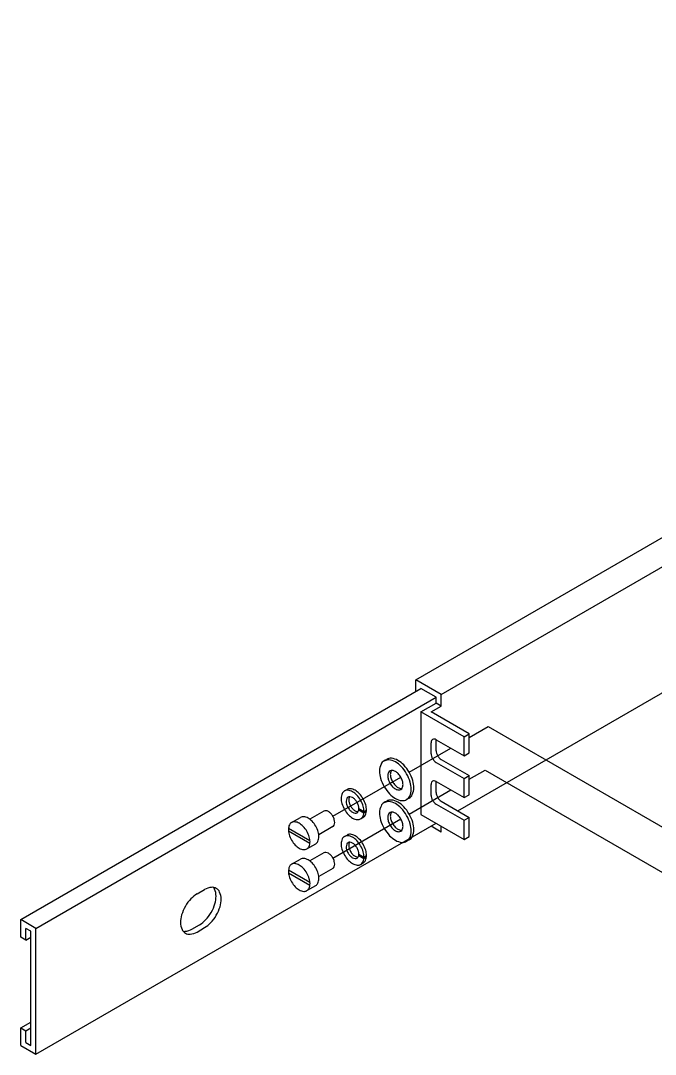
# Model space of a CAD drawing. Extents: x 176 to 779, y 118 to 489.
# Drawn here: x 175.8 to 392.4, y 124.6 to 477.5 of the extents above; entities that cross this region are included whole.
import ezdxf

# ---------------------------------------------------------------- set-up
doc = ezdxf.new("R2010")
doc.units = 0
doc.linetypes.add('CENT', pattern=[0])
doc.layers.add('LINIER', color=5, linetype='CENT')
doc.layers.add('RACK', color=7, linetype='CONTINUOUS')

msp = doc.modelspace()

# ---------------------------------------------------------------- linework, layer by layer
at = {"layer": 'LINIER', "color": 0}
for points in [[(328.89, 232.77), (335.42, 236.54)], [(335.42, 236.54), (412.57, 192)], [(308.4, 220.93), (322.61, 229.14)], [(282.37, 205.91), (305.54, 219.29)], [(328.89, 218.52), (334.32, 221.65)], [(334.32, 221.65), (412.57, 176.48)], [(308.4, 206.68), (322.61, 214.89)], [(282.37, 191.66), (305.54, 205.04)]]:
    msp.add_lwpolyline(points, dxfattribs=at)
at = {"layer": 'RACK', "color": 0}
for p, q in [((319.36, 247.52), (310.7, 252.52)), ((310.7, 248.52), (310.7, 252.52)), ((317.63, 246.52), (312.43, 249.52)), ((319.36, 243.52), (319.36, 247.52)), ((317.63, 244.52), (317.63, 246.52)), ((319.36, 243.52), (317.63, 244.52)), ((327.16, 233.02), (312.43, 241.52)), ((312.43, 241.52), (312.43, 206.52)), ((328.89, 234.02), (315.9, 241.52)), ((327.16, 226.52), (327.16, 233.02)), ((328.89, 227.52), (328.89, 234.02)), ((315.9, 227.27), (315.9, 231.02)), ((317.63, 232.02), (327.16, 226.52)), ((317.63, 228.27), (317.63, 232.02)), ((317.63, 224.27), (327.16, 218.77)), ((319.36, 225.27), (328.89, 219.77)), ((328.89, 213.27), (328.89, 219.77)), ((315.9, 213.02), (315.9, 216.77)), ((317.63, 217.77), (327.16, 212.27)), ((317.63, 214.02), (317.63, 217.77)), ((327.16, 212.27), (327.16, 218.77)), ((317.63, 210.02), (327.16, 204.52)), ((319.36, 211.02), (328.89, 205.52)), ((312.43, 206.52), (327.16, 198.02)), ((312.43, 206.52), (327.16, 198.02)), ((328.89, 199.02), (328.89, 205.52)), ((267.23, 201.88), (274.54, 197.66)), ((319.36, 200.52), (315.9, 202.52)), ((319.36, 200.52), (319.36, 202.52)), ((327.16, 198.02), (327.16, 204.52)), ((267.22, 200.88), (274.53, 196.67)), ((267.23, 187.63), (274.54, 183.41)), ((267.22, 186.63), (274.53, 182.42)), ((181.01, 167.64), (175.81, 170.64)), ((175.81, 164.64), (175.81, 170.64)), ((177.54, 163.64), (177.54, 167.64)), ((179.27, 166.64), (177.54, 167.64)), ((179.27, 127.64), (179.27, 166.64)), ((181.01, 124.64), (181.01, 167.64)), ((177.54, 163.64), (175.81, 164.64)), ((175.81, 127.64), (175.81, 133.64)), ((175.81, 133.64), (177.54, 132.64)), ((177.54, 128.64), (177.54, 132.64)), ((175.81, 127.64), (181.01, 124.64)), ((177.54, 128.64), (179.27, 127.64))]:
    msp.add_line(p, q, dxfattribs=at)
for points in [[(310.7, 252.52), (700.41, 477.52)], [(319.36, 247.52), (709.07, 472.52)], [(324.99, 207.77), (709.07, 429.52)], [(175.81, 170.64), (312.43, 249.52)], [(181.01, 167.64), (317.63, 246.52)], [(312.43, 241.52), (317.63, 244.52)], [(315.9, 241.52), (319.36, 243.52)], [(327.16, 233.02), (327.16, 233.02), (328.89, 234.02)], [(327.16, 226.52), (328.89, 227.52)], [(299.88, 224.85), (300.84, 225.18)], [(327.16, 218.77), (327.16, 218.77), (328.89, 219.77)], [(286.32, 214.56), (287.19, 215.06)], [(307.53, 211.6), (308.3, 212.27)], [(327.16, 212.27), (328.89, 213.27)], [(291.25, 208.53), (292.98, 207.53)], [(299.88, 210.6), (300.84, 210.93)], [(268.27, 203.78), (271.31, 205.53)], [(279.31, 207.67), (274.49, 204.89)], [(291.2, 208.06), (292.95, 207.05)], [(291.84, 205.01), (292.7, 205.51)], [(292.95, 207.05), (293.81, 207.55)], [(292.98, 207.53), (293.84, 208.03)], [(327.16, 204.52), (327.16, 204.52), (328.89, 205.52)], [(181.01, 124.64), (317.63, 203.52)], [(282.37, 202.37), (277.55, 199.59)], [(286.32, 199.01), (287.19, 199.51)], [(307.53, 197.35), (308.3, 198.02)], [(327.16, 198.02), (328.89, 199.02)], [(273.48, 194.76), (276.51, 196.51)], [(268.27, 189.53), (271.31, 191.28)], [(279.31, 193.42), (274.49, 190.64)], [(291.2, 192.52), (292.95, 191.5)], [(291.25, 192.99), (292.98, 191.99)], [(292.95, 191.5), (293.81, 192)], [(292.98, 191.99), (293.84, 192.49)], [(282.37, 188.12), (277.55, 185.34)], [(291.84, 189.46), (292.7, 189.96)], [(236, 179.38), (238.6, 180.89)], [(273.48, 180.51), (276.51, 182.26)], [(234.27, 167.39), (236.87, 168.89)], [(236, 166.39), (238.6, 167.89)], [(177.54, 163.64), (179.27, 164.64)], [(175.81, 133.64), (179.27, 135.64)], [(177.54, 132.64), (179.27, 133.64)]]:
    msp.add_lwpolyline(points, dxfattribs=at)
for points in [[(317.63, 232.02, 0.106617), (316.91, 232.25, 0.156851), (316.41, 232.14, 0.156851), (316.06, 231.75, 0.106617), (315.9, 231.02, 0.072341)], [(315.9, 227.27, 0.072341), (316.01, 226.47, 0.058752), (316.41, 225.56, 0.058752)], [(317.63, 228.27, 0.072341), (317.75, 227.47, 0.058752), (318.14, 226.56, 0.058752)], [(318.14, 226.56, 0.058752), (318.73, 225.76, 0.072341), (319.36, 225.27, 0.106617)], [(308.4, 212.1, 0.156851), (309.48, 213.3, 0.106617), (309.98, 215.6, 0.072341), (309.62, 218.09, 0.058752), (308.4, 220.93, 0.058752), (306.55, 223.41, 0.072341), (304.57, 224.97, 0.106617), (302.33, 225.7, 0.156851), (300.74, 225.35, 0.156851)], [(316.41, 225.56, 0.058752), (317, 224.76, 0.072341), (317.63, 224.27, 0.106617)], [(302.35, 221.57, 0.054582), (302.21, 221.33, 0.106617), (301.97, 220.22, 0.072341), (302.14, 219.03, 0.058752), (302.73, 217.66, 0.058752)], [(292.7, 205.51, 0.156851), (293.49, 206.38, 0.106617), (293.84, 208.03, 0.072341), (293.58, 209.83, 0.058752), (292.7, 211.87, 0.058752), (291.37, 213.66, 0.072341), (289.95, 214.78, 0.106617), (288.33, 215.3, 0.156851), (287.19, 215.06, 0.156851)], [(302.73, 217.66, 0.058752), (303.62, 216.47, 0.072341), (304.57, 215.72, 0.106617), (305.64, 215.38, 0.054582), (305.92, 215.38, 0.156851)], [(317.63, 217.77, 0.106617), (316.91, 218, 0.156851), (316.41, 217.89, 0.156851), (316.06, 217.5, 0.106617), (315.9, 216.77, 0.072341)], [(288.05, 212.58, 0.032716), (287.98, 212.45, 0.106617), (287.78, 211.53, 0.072341), (287.93, 210.54, 0.058752), (288.42, 209.4, 0.058752)], [(315.9, 213.02, 0.072341), (316.01, 212.22, 0.058752), (316.41, 211.31, 0.058752)], [(317.63, 214.02, 0.072341), (317.75, 213.22, 0.058752), (318.14, 212.31, 0.058752)], [(318.14, 212.31, 0.058752), (318.73, 211.51, 0.072341), (319.36, 211.02, 0.106617)], [(288.42, 209.4, 0.058752), (289.16, 208.41, 0.072341), (289.95, 207.78, 0.106617), (290.84, 207.49, 0.032716), (290.98, 207.49, 0.156851)], [(308.4, 197.85, 0.156851), (309.48, 199.05, 0.106617), (309.98, 201.35, 0.072341), (309.62, 203.84, 0.058752), (308.4, 206.68, 0.058752), (306.55, 209.16, 0.072341), (304.57, 210.72, 0.106617), (302.33, 211.45, 0.156851), (300.74, 211.1, 0.156851)], [(316.41, 211.31, 0.058752), (317, 210.51, 0.072341), (317.63, 210.02, 0.106617)], [(276.51, 196.51, 0.156851), (277.25, 197.33, 0.106617), (277.59, 198.9, 0.072341), (277.34, 200.59, 0.058752), (276.51, 202.53, 0.058752), (275.25, 204.21, 0.072341), (273.91, 205.27, 0.106617), (272.38, 205.76, 0.156851), (271.31, 205.53, 0.156851)], [(282.37, 202.37, 0.156851), (282.8, 202.85, 0.106617), (283, 203.77, 0.072341), (282.86, 204.77, 0.058752), (282.37, 205.91, 0.058752), (281.63, 206.9, 0.072341), (280.84, 207.52, 0.106617), (279.94, 207.81, 0.156851), (279.31, 207.67, 0.156851)], [(302.35, 207.32, 0.054582), (302.21, 207.08, 0.106617), (301.97, 205.97, 0.072341), (302.14, 204.78, 0.058752), (302.73, 203.41, 0.058752)], [(302.73, 203.41, 0.058752), (303.62, 202.22, 0.072341), (304.57, 201.47, 0.106617), (305.64, 201.13, 0.054582), (305.92, 201.13, 0.156851)], [(292.7, 189.96, 0.156851), (293.49, 190.83, 0.106617), (293.84, 192.49, 0.072341), (293.58, 194.28, 0.058752), (292.7, 196.33, 0.058752), (291.37, 198.11, 0.072341), (289.95, 199.24, 0.106617), (288.33, 199.76, 0.156851), (287.19, 199.51, 0.156851)], [(288.05, 197.03, 0.032716), (287.98, 196.91, 0.106617), (287.78, 195.99, 0.072341), (287.93, 194.99, 0.058752), (288.42, 193.85, 0.058752)], [(276.51, 182.26, 0.156851), (277.25, 183.08, 0.106617), (277.59, 184.65, 0.072341), (277.34, 186.34, 0.058752), (276.51, 188.28, 0.058752), (275.25, 189.96, 0.072341), (273.91, 191.02, 0.106617), (272.38, 191.51, 0.156851), (271.31, 191.28, 0.156851)], [(282.37, 188.12, 0.156851), (282.8, 188.6, 0.106617), (283, 189.52, 0.072341), (282.86, 190.52, 0.058752), (282.37, 191.66, 0.058752), (281.63, 192.65, 0.072341), (280.84, 193.27, 0.106617), (279.94, 193.56, 0.156851), (279.31, 193.42, 0.156851)], [(288.42, 193.85, 0.058752), (289.16, 192.86, 0.072341), (289.95, 192.24, 0.106617), (290.84, 191.95, 0.032716), (290.98, 191.94, 0.156851)], [(236.87, 168.89, 0.072341), (238.92, 170.51, 0.058752), (240.85, 173.09, 0.058752), (242.12, 176.04, 0.072341), (242.49, 178.64, 0.106617), (241.98, 181.03, 0.062781), (241.62, 181.62, 0.156851)], [(238.6, 167.89, 0.072341), (240.65, 169.51, 0.058752), (242.58, 172.09, 0.058752), (243.85, 175.04, 0.072341), (244.23, 177.64, 0.106617), (243.71, 180.03, 0.156851), (242.58, 181.28, 0.156851), (240.93, 181.64, 0.106617), (238.6, 180.89, 0.000103), (238.59, 180.88, 0.058752)], [(236, 179.39, 0.072341), (233.94, 177.76, 0.058752), (232.02, 175.18, 0.058752)], [(232.02, 175.18, 0.058752), (230.75, 172.23, 0.072341), (230.37, 169.64, 0.106617), (230.89, 167.24, 0.156851), (232.02, 165.99, 0.156851), (233.67, 165.64, 0.106617), (236, 166.39, 0.072341)], [(231.25, 166.65, 0.062781), (231.94, 166.64, 0.106617), (234.27, 167.39, 0.072341)]]:
    msp.add_lwpolyline(points, format="xyb", dxfattribs=at)
for points in [[(299.88, 216.01, 0.058752), (301.73, 213.53, 0.072341), (303.7, 211.97, 0.106617), (305.94, 211.25, 0.156851), (307.53, 211.6, 0.156851), (308.62, 212.8, 0.106617), (309.12, 215.1, 0.072341), (308.75, 217.59, 0.058752), (307.53, 220.43, 0.058752), (305.68, 222.91, 0.072341), (303.7, 224.47, 0.106617), (301.46, 225.2, 0.156851), (299.88, 224.85, 0.156851), (298.79, 223.65, 0.106617), (298.29, 221.35, 0.072341), (298.65, 218.86, 0.058752)], [(301.87, 217.16, 0.058752), (302.75, 215.97, 0.072341), (303.7, 215.22, 0.106617), (304.78, 214.88, 0.156851), (305.54, 215.04, 0.156851), (306.06, 215.62, 0.106617), (306.3, 216.72, 0.072341), (306.13, 217.92, 0.058752), (305.54, 219.29, 0.058752), (304.65, 220.48, 0.072341), (303.7, 221.22, 0.106617), (302.63, 221.57, 0.156851), (301.87, 221.41, 0.156851), (301.34, 220.83, 0.106617), (301.1, 219.72, 0.072341), (301.28, 218.53, 0.058752)], [(286.32, 208.19, 0.058752), (287.66, 206.41, 0.072341), (289.08, 205.28, 0.106617), (290.69, 204.76, 0.156851), (291.84, 205.01, 0.156851), (292.62, 205.88, 0.106617), (292.98, 207.53, 0.072341), (292.72, 209.33, 0.058752), (291.84, 211.37, 0.058752), (290.5, 213.16, 0.072341), (289.08, 214.28, 0.106617), (287.47, 214.8, 0.156851), (286.32, 214.56, 0.156851), (285.54, 213.69, 0.106617), (285.18, 212.03, 0.072341), (285.44, 210.24, 0.058752)], [(287.55, 208.9, 0.058752), (288.29, 207.91, 0.072341), (289.08, 207.28, 0.106617), (289.98, 206.99, 0.156851), (290.61, 207.13, 0.156851), (291.05, 207.61, 0.106617), (291.25, 208.53, 0.072341), (291.1, 209.53, 0.058752), (290.61, 210.67, 0.058752), (289.87, 211.66, 0.072341), (289.08, 212.28, 0.106617), (288.18, 212.57, 0.156851), (287.55, 212.43, 0.156851), (287.11, 211.95, 0.106617), (286.92, 211.03, 0.072341), (287.06, 210.04, 0.058752)], [(299.88, 201.76, 0.058752), (301.73, 199.28, 0.072341), (303.7, 197.72, 0.106617), (305.94, 197, 0.156851), (307.53, 197.35, 0.156851), (308.62, 198.55, 0.106617), (309.12, 200.85, 0.072341), (308.75, 203.34, 0.058752), (307.53, 206.18, 0.058752), (305.68, 208.66, 0.072341), (303.7, 210.22, 0.106617), (301.46, 210.95, 0.156851), (299.88, 210.6, 0.156851), (298.79, 209.4, 0.106617), (298.29, 207.1, 0.072341), (298.65, 204.61, 0.058752)], [(301.87, 202.91, 0.058752), (302.75, 201.72, 0.072341), (303.7, 200.97, 0.106617), (304.78, 200.63, 0.156851), (305.54, 200.79, 0.156851), (306.06, 201.37, 0.106617), (306.3, 202.47, 0.072341), (306.13, 203.67, 0.058752), (305.54, 205.04, 0.058752), (304.65, 206.23, 0.072341), (303.7, 206.97, 0.106617), (302.63, 207.32, 0.156851), (301.87, 207.16, 0.156851), (301.34, 206.58, 0.106617), (301.1, 205.47, 0.072341), (301.28, 204.28, 0.058752)], [(268.27, 197.77, 0.058752), (269.53, 196.08, 0.072341), (270.88, 195.02, 0.106617), (272.4, 194.53, 0.156851), (273.48, 194.76, 0.156851), (274.22, 195.58, 0.106617), (274.56, 197.15, 0.072341), (274.31, 198.84, 0.058752), (273.48, 200.78, 0.058752), (272.22, 202.46, 0.072341), (270.88, 203.52, 0.106617), (269.35, 204.01, 0.156851), (268.27, 203.78, 0.156851), (267.53, 202.96, 0.106617), (267.2, 201.4, 0.072341), (267.44, 199.7, 0.058752)], [(286.32, 192.65, 0.058752), (287.66, 190.86, 0.072341), (289.08, 189.74, 0.106617), (290.69, 189.22, 0.156851), (291.84, 189.46, 0.156851), (292.62, 190.33, 0.106617), (292.98, 191.99, 0.072341), (292.72, 193.78, 0.058752), (291.84, 195.83, 0.058752), (290.5, 197.61, 0.072341), (289.08, 198.74, 0.106617), (287.47, 199.26, 0.156851), (286.32, 199.01, 0.156851), (285.54, 198.15, 0.106617), (285.18, 196.49, 0.072341), (285.44, 194.69, 0.058752)], [(287.55, 193.35, 0.058752), (288.29, 192.36, 0.072341), (289.08, 191.74, 0.106617), (289.98, 191.45, 0.156851), (290.61, 191.59, 0.156851), (291.05, 192.07, 0.106617), (291.25, 192.99, 0.072341), (291.1, 193.98, 0.058752), (290.61, 195.12, 0.058752), (289.87, 196.11, 0.072341), (289.08, 196.74, 0.106617), (288.18, 197.03, 0.156851), (287.55, 196.89, 0.156851), (287.11, 196.41, 0.106617), (286.92, 195.49, 0.072341), (287.06, 194.49, 0.058752)], [(268.27, 183.52, 0.058752), (269.53, 181.83, 0.072341), (270.88, 180.77, 0.106617), (272.4, 180.28, 0.156851), (273.48, 180.51, 0.156851), (274.22, 181.33, 0.106617), (274.56, 182.9, 0.072341), (274.31, 184.59, 0.058752), (273.48, 186.53, 0.058752), (272.22, 188.21, 0.072341), (270.88, 189.27, 0.106617), (269.35, 189.76, 0.156851), (268.27, 189.53, 0.156851), (267.53, 188.71, 0.106617), (267.2, 187.15, 0.072341), (267.44, 185.45, 0.058752)]]:
    msp.add_lwpolyline(points, format="xyb", close=True, dxfattribs=at)

doc.saveas('drawing.dxf')
